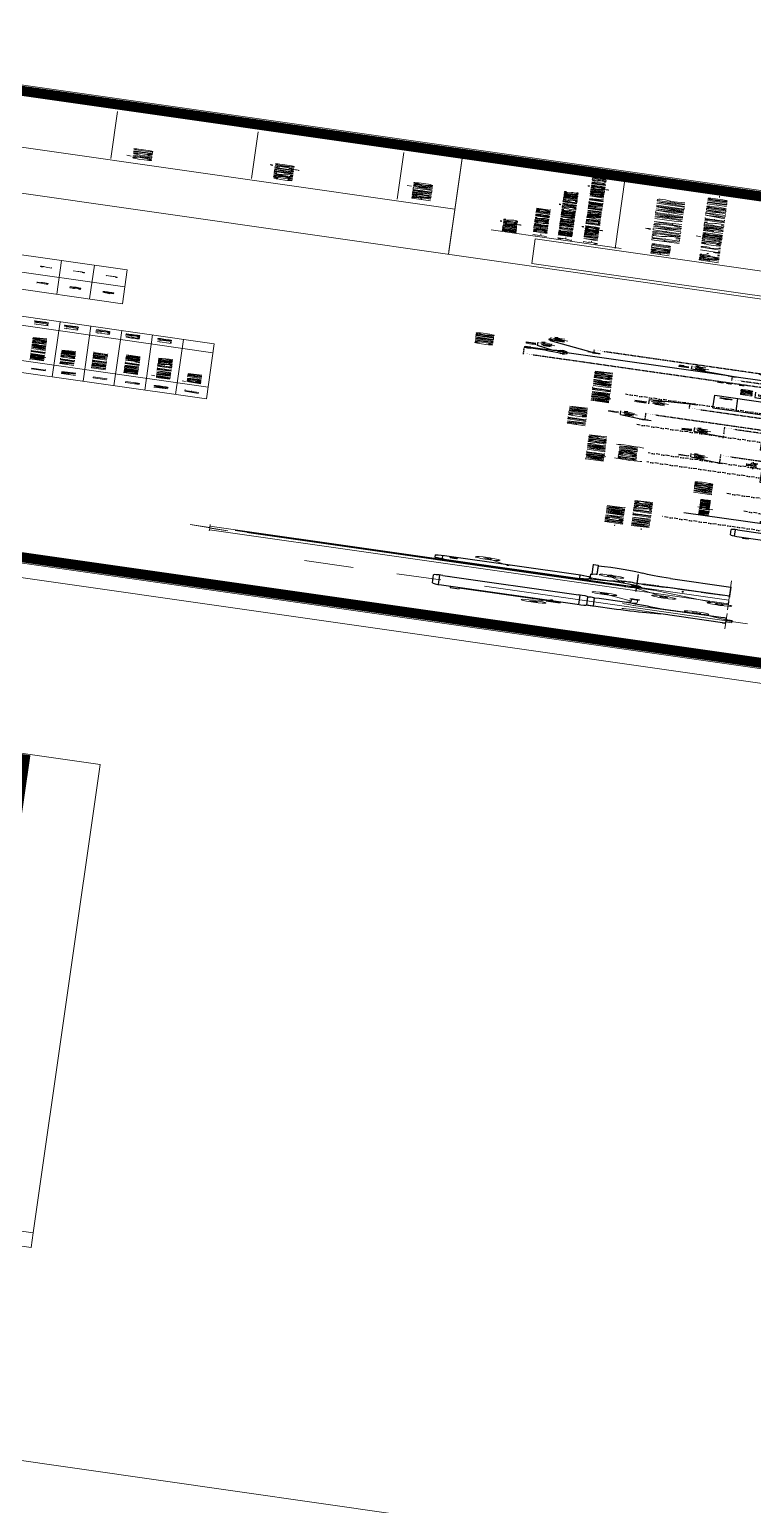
# Model space of a CAD drawing. Header units: millimetres. Extents: x -361192058 to 101130107379, y -14071650034 to 19218552450.
# Drawn here: x -133003 to -132575, y 42113 to 42986 of the extents above; entities that cross this region are included whole.
import ezdxf
from ezdxf.enums import TextEntityAlignment as Align

# ---------------------------------------------------------------- set-up
doc = ezdxf.new("R2010")
doc.units = ezdxf.units.MM
doc.header["$LTSCALE"] = 0.5
for name, pattern in [('CENTER2', [28.575, 19.05, -3.175, 3.175, -3.175]), ('DASHED2', [9.525, 6.35, -3.175]), ('DIVIDE', [1.25, 0.5, -0.25, 0, -0.25, 0, -0.25]), ('HIDDEN2', [0.1875, 0.125, -0.0625])]:
    doc.linetypes.add(name, pattern=pattern)
for name, color, linetype in [('02', 2, 'Continuous'), ('14-04-Texto-04', 3, 'Continuous'), ('BANHO', 7, 'Continuous'), ('CERAMICA', 8, 'Continuous'), ('CERC02', 3, 'Continuous'), ('DETALLHES_HIDRAULICO', 4, 'Continuous'), ('LAYER8', 8, 'Continuous'), ('parede', 2, 'Continuous'), ('PROJEÇÃO', 8, 'HIDDEN2'), ('TEXT', 2, 'Continuous'), ('TEXTO', 3, 'Continuous'), ('TEXTO2', 3, 'Continuous'), ('TUBULAÇÃO_HIDRÁULICA projeção', 5, 'DASHED2'), ('TXT_0', 7, 'Continuous'), ('TXT_1', 3, 'Continuous'), ('TXT_2', 6, 'Continuous')]:
    doc.layers.add(name, color=color, linetype=linetype)
doc.styles.add('ADITIVOCAD', font='ROMANS.shx')
doc.styles.add('ROMANS', font='romans', dxfattribs={"height": 0.1})
doc.styles.get("Standard").update_dxf_attribs({"font": 'txt.shx', "height": 0.12})
doc.dimstyles.get("Standard").update_dxf_attribs({"dimtxt": 0.18, "dimasz": 0.18, "dimexe": 0.18, "dimexo": 0.0625, "dimgap": 0.09, "dimtad": 0, "dimtih": 1, "dimtoh": 1, "dimdec": 4, "dimzin": 0, "dimdsep": 46, "dimtxsty": 'Standard', "dimcen": 0.09, "dimadec": 0, "dimazin": 0, "dimtfac": 1, "dimtdec": 4, "dimtofl": 0, "dimtmove": 2, "dimatfit": 3, "dimfxl": 0, "dimtolj": 1, "dimtzin": 0, "dimarcsym": 0})
picture_1 = doc.add_image_def('image1.jpg', size_in_pixel=(700, 700))

# ---------------------------------------------------------------- blocks, each defined once
blk = doc.blocks.new('ADC_VASO_02L')
for p, q in [((-0.12, 0.9532), (-0.03, 0.9532)), ((-0.15, 0.9232), (-0.15, 0.4832)), ((-0.1492, 0.93), (-0.0008, 0.93)), ((0, 0.9232), (0, 0.4832)), ((-0.1492, 0.4845), (-0.0008, 0.4845)), ((-0.6504, 0.4474), (-0.2505, 0.4474)), ((-0.2834, 0.43), (-0.6504, 0.43)), ((-0.272, 0.43), (-0.6353, 0.43)), ((-0.2649, 0.4329), (-0.2525, 0.4453)), ((-0.2384, 0.4512), (-0.0454, 0.4512)), ((-0.12, 0.4532), (-0.03, 0.4532)), ((-0.5379, 0.1957), (-0.5379, 0)), ((-0.1479, 0), (-0.1479, 0.2)), ((-0.5379, 0), (-0.1479, 0))]:
    blk.add_line(p, q)
blk.add_circle((-0.1113, 0.8931), 0.0125)
for centre, radius, start, end in [((-0.12, 0.9232), 0.03, 90, 180), ((-0.03, 0.9232), 0.03, 0, 90), ((-0.12, 0.4832), 0.03, 180, 270), ((-0.03, 0.4832), 0.03, 270, 0), ((-0.6504, 0.4387), 0.0087, 90, 270), ((-0.526, 0.3851), 0.1205, 158.1254, 235.6637), ((-0.272, 0.44), 0.01, 270, 315), ((-0.2384, 0.4312), 0.02, 90, 135), ((-0.1666, 0.4756), 0.1297, 282.0492, 346.3383), ((-0.0454, 0.4462), 0.005, 346.3383, 90), ((-0.1385, 0.3329), 0.016, 93.8062, 233.8922), ((-0.6379, 0.1957), 0.1, 0, 63.9707), ((-0.1929, 0.26), 0.075, 306.8699, 53.1301)]:
    blk.add_arc(centre, radius, start, end)
blk = doc.blocks.new('ADC_VASO_02F')
for p, q in [((-0.1648, 0.95), (0.1752, 0.95)), ((-0.1948, 0.92), (-0.1948, 0.48)), ((-0.1931, 0.93), (0.2035, 0.93)), ((0.2052, 0.92), (0.2052, 0.48)), ((-0.1948, 0.8917), (-0.2476, 0.8917)), ((-0.2476, 0.8917), (-0.2476, 0.8621)), ((-0.2476, 0.8621), (-0.1948, 0.8621)), ((-0.2231, 0.5805), (-0.2231, 0.8621)), ((-0.1948, 0.475), (0.2052, 0.475)), ((-0.1648, 0.45), (-0.1558, 0.45)), ((-0.1558, 0.45), (0.1662, 0.45)), ((-0.1558, 0.4279), (0.1662, 0.4279)), ((0.1662, 0.45), (0.1752, 0.45)), ((-0.0993, 0.0105), (-0.0898, 0.21)), ((0.1097, 0.0105), (0.1002, 0.21)), ((-0.0893, 0), (0.0997, 0))]:
    blk.add_line(p, q)
blk.add_lwpolyline([(-0.206, 0.5805), (-0.2394, 0.5805), (-0.2394, 0.5354), (-0.206, 0.5354)], close=True)
for centre, radius, start, end in [((-0.1648, 0.92), 0.03, 90, 180), ((0.1752, 0.92), 0.03, 0, 90), ((-0.1648, 0.48), 0.03, 180, 270), ((0.1752, 0.48), 0.03, 270, 0), ((-0.1547, 0.439), 0.0111, 95.7268, 264.2732), ((0.0696, 0.3772), 0.231, 167.3181, 226.3748), ((-0.0591, 0.3772), 0.231, 313.6252, 12.6819), ((0.1651, 0.439), 0.0111, 275.7268, 84.2732), ((-0.0893, 0.01), 0.01, 177.2737, 270), ((0.0997, 0.01), 0.01, 270, 2.7263)]:
    blk.add_arc(centre, radius, start, end)
blk = doc.blocks.new('BOLA')
for p, q in [((-1.44, 0), (1.44, 0)), ((0, -1.44), (0, 1.44))]:
    blk.add_line(p, q)
blk.add_circle((0, 0), 0.452)
blk = doc.blocks.new('*D1223')
at = {"layer": 'Defpoints', "color": 0, "transparency": 16777216}
for p in [(4485.075, 2392.241), (4485.449, 2392.241), (4484.984, 2391.31)]:
    blk.add_point(p, dxfattribs=at)
at = {"layer": 'PROJEÇÃO', "color": 7, "lineweight": -2, "transparency": 16777216}
blk.add_line((4485.449, 2391.37), (4485.449, 2392.181), dxfattribs=at)
at = {"layer": 'PROJEÇÃO', "color": 7, "lineweight": -2, "transparency": 16777216, "xscale": 0.06, "yscale": 0.06, "zscale": 0.06}
for p, rotation in [((4485.449, 2392.241), 90), ((4485.449, 2391.31), 270)]:
    blk.add_blockref('BOLA', p, dxfattribs=dict(at, rotation=rotation))
at = {"layer": 'PROJEÇÃO', "color": 3, "lineweight": 18, "transparency": 16777216, "insert": (4485.189, 2391.776), "char_height": 0.12, "attachment_point": 5, "rotation": 90}
blk.add_mtext('\\A1;.30', dxfattribs=at)
blk = doc.blocks.new('ff')
at = {"layer": 'Defpoints', "color": 0, "linetype": 'ByBlock'}
blk.add_point((23.111, 2.22), dxfattribs=at)
at = {"layer": 'LAYER8', "linetype": 'ByBlock'}
for p, q in [((43.627, 7.955), (42.088, 7.955)), ((42.273, 7.77), (42.273, 0)), ((44.995, 6.66), (45.663, 6.66)), ((45.478, 6.475), (45.478, 0.185)), ((30.792, 5.55), (32.297, 5.55)), ((32.112, 5.365), (32.112, 0.185)), ((35.675, 4.774), (34.67, 4.774)), ((34.887, 4.557), (34.887, 0.217)), ((23.067, 4.07), (24.883, 4.07)), ((24.698, 3.885), (24.698, 0.185)), ((29.96, 4.07), (31.562, 4.07)), ((31.377, 3.885), (31.377, 0.185)), ((43.627, 4.07), (42.917, 4.07)), ((43.102, 3.885), (43.102, 0.185)), ((22.66, 3.454), (22.475, 3.454)), ((22.845, 3.369), (22.845, 3.501)), ((23.863, 3.369), (23.863, 3.501)), ((24.048, 3.454), (24.233, 3.454)), ((16.061, 3.145), (17.762, 3.145)), ((17.577, 0.185), (17.577, 2.96)), ((39.646, 2.604), (40.129, 2.604)), ((16.415, 2.22), (17.241, 2.22)), ((23.333, 2.22), (23.974, 2.22)), ((29.465, 2.22), (29.996, 2.22)), ((39.912, 2.387), (39.912, 0.217)), ((15.823, 1.998), (15.823, 1.482)), ((16.193, 1.998), (16.193, 1.482)), ((17.056, 0.185), (17.056, 2.035)), ((20.662, 1.998), (20.662, 1.385)), ((22.845, 1.998), (22.845, 1.385)), ((23.789, 2.035), (23.789, 0.185)), ((29.811, 2.035), (29.811, 0.185)), ((7.956, 1.665), (7.746, 1.665)), ((7.858, 1.665), (7.858, 0.185)), ((15.638, 1.667), (15.453, 1.667)), ((16.378, 1.667), (16.563, 1.667)), ((20.847, 1.57), (22.66, 1.57)), ((5.419, 1.11), (5.209, 1.11)), ((5.321, 0.925), (5.321, 0.185)), ((5.419, 0), (5.209, 0)), ((5.641, -0.222), (5.641, -0.628)), ((6.748, -0.222), (6.748, -0.628)), ((7.956, 0), (7.746, 0)), ((9.888, -0.111), (9.888, -0.543)), ((10.79, -0.111), (10.79, -0.543)), ((5.826, -0.443), (6.563, -0.443)), ((9.888, -0.45), (10.79, -0.45))]:
    blk.add_line(p, q, dxfattribs=at)
at = {"layer": 'LAYER8'}
for p, q in [((43.915, 7.414), (44.573, 7.712)), ((44.573, 7.712), (45.433, 7.712)), ((44.773, 6.688), (46.124, 7.486)), ((46.124, 7.486), (46.984, 7.486)), ((43.849, 4.144), (43.849, 7.331)), ((44.655, 6.66), (44.891, 6.66)), ((44.773, 6.542), (44.773, 6.778)), ((44.773, 6.66), (44.773, 6.542)), ((31.028, 6.014), (30.598, 5.55)), ((31.028, 6.014), (31.887, 6.014)), ((30.487, 5.55), (30.709, 5.55)), ((30.487, 5.55), (30.709, 5.55)), ((30.598, 5.661), (30.598, 5.439)), ((34.53, 5.523), (35.538, 5.523)), ((35.538, 5.523), (35.935, 4.774)), ((35.805, 4.774), (36.065, 4.774)), ((35.935, 4.904), (35.935, 4.643)), ((43.849, 4.07), (44.183, 4.83)), ((44.183, 4.83), (45.043, 4.83)), ((23.302, 4.617), (22.845, 4.07)), ((23.302, 4.617), (24.161, 4.617)), ((29.567, 4.627), (29.177, 4.07)), ((30.426, 4.627), (29.567, 4.627)), ((35.761, 4.34), (35.761, 0)), ((35.761, 4.34), (38.799, 4.34)), ((38.216, 4.166), (38.432, 4.166)), ((38.799, 4.34), (38.799, 0)), ((43.849, 3.952), (43.849, 4.188)), ((22.734, 4.07), (22.956, 4.07)), ((28.916, 4.07), (29.437, 4.07)), ((29.064, 4.07), (29.286, 4.07)), ((35.761, 3.906), (38.799, 3.906)), ((38.216, 4.079), (38.432, 4.079)), ((43.731, 4.07), (43.967, 4.07)), ((43.849, 0), (43.849, 3.996)), ((39.615, 3.6), (39.386, 2.604)), ((40.952, 3.6), (39.615, 3.6)), ((31.037, 3.364), (27.313, 3.364)), ((27.313, 3.253), (27.313, 3.364)), ((31.037, 3.253), (31.037, 3.364)), ((27.313, 3.253), (31.037, 3.253)), ((28.584, 3.253), (28.584, 2.884)), ((29.766, 3.253), (29.766, 2.884)), ((39.386, 2.734), (39.386, 2.474)), ((16.242, 2.22), (17.591, 2.723)), ((17.591, 2.723), (18.451, 2.723)), ((28.769, 2.699), (29.581, 2.699)), ((39.256, 2.604), (39.516, 2.604)), ((8.535, 2.186), (8.178, 1.665)), ((9.394, 2.186), (8.535, 2.186)), ((15.082, 2.28), (13.942, 2.28)), ((15.831, 2.22), (15.082, 2.28)), ((15.713, 2.22), (15.949, 2.22)), ((16.075, 2.22), (16.311, 2.22)), ((20.442, 1.746), (22.796, 2.22)), ((20.442, 1.746), (20.662, 2.22)), ((20.551, 2.22), (20.773, 2.22)), ((22.734, 2.22), (22.956, 2.22)), ((28.651, 1.78), (29.175, 2.22)), ((29.064, 2.22), (29.286, 2.22)), ((8.06, 1.665), (8.296, 1.665)), ((20.442, 1.746), (19.302, 1.746)), ((28.651, 1.78), (27.511, 1.78)), ((4.425, 1.631), (5.285, 1.631)), ((5.285, 1.631), (5.641, 1.11)), ((5.523, 1.11), (5.759, 1.11)), ((11.228, -0.661), (10.975, -0.53))]:
    blk.add_line(p, q, dxfattribs=at)
at = {"layer": 'LAYER8', "linetype": 'DIVIDE'}
for p, q in [((35.994, -0.546), (35.994, 5.977)), ((29.175, -0.661), (29.175, 5.69)), ((20.662, -0.739), (20.662, 5.408)), ((22.845, -0.739), (22.845, 5.408)), ((8.173, -1.06), (8.173, 4.993)), ((15.823, -0.345), (15.823, 3.881)), ((12.211, -1.06), (12.211, 3.502)), ((15.831, 2.102), (15.831, 2.338)), ((16.193, 2.102), (16.193, 2.338)), ((8.178, 1.547), (8.178, 1.783)), ((5.641, 0.992), (5.641, 1.228))]:
    blk.add_line(p, q, dxfattribs=at)
at = {"layer": 'LAYER8', "color": 2}
blk.add_line((9.888, 4.599), (9.888, 0), dxfattribs=at)
at = {"layer": 'LAYER8', "linetype": 'Continuous'}
for p, q in [((12.026, -1.06), (12.026, 0)), ((12.396, -1.06), (12.396, 0))]:
    blk.add_line(p, q, dxfattribs=at)
at = {"layer": 'LAYER8'}
for points in [[(43.442, 7.238, 0.299855), (43.737, 7.83, -1.127154), (43.96, 7.83, 0.299855), (44.256, 7.238, -0.225434), (43.442, 7.238)], [(44.198, 7.271, -0.188676), (43.507, 7.277)]]:
    blk.add_lwpolyline(points, format="xyb", dxfattribs=at)
at = {"layer": 'LAYER8', "const_width": 0.0555}
blk.add_lwpolyline([(44.745, 6.66, 1), (44.8, 6.66, 1)], format="xyb", close=True, dxfattribs=at)
at = {"layer": 'LAYER8'}
blk.add_lwpolyline([(19.644, 3.285), (19.644, 3.174), (23.863, 3.174), (23.863, 3.285), (19.644, 3.285)], dxfattribs=at)
at = {"layer": 'LAYER8', "color": 2}
blk.add_lwpolyline([(0, 0), (0, 0), (8.057, 0), (29.003, 0), (46.42, 0), (46.42, 0), (46.42, 0)], dxfattribs=at)
at = {"layer": 'LAYER8'}
for centre, radius in [((30.598, 5.55), 0.0495), ((35.935, 4.774), 0.058), ((22.845, 4.07), 0.0495), ((29.175, 4.07), 0.0495), ((38.324, 4.123), 0.116), ((43.849, 4.07), 0.0742), ((39.386, 2.604), 0.0871), ((15.831, 2.22), 0.0773), ((16.193, 2.22), 0.0495), ((20.662, 2.22), 0.0495), ((22.845, 2.22), 0.0495), ((29.175, 2.22), 0.0742), ((8.178, 1.665), 0.0495), ((5.641, 1.11), 0.0495)]:
    blk.add_circle(centre, radius, dxfattribs=at)
for centre, radius, start, end in [((15.398, 5.628), 2.613, 259.8389, 267.4965), ((15.709, 3.207), 0.776, 192.0404, 264.6167), ((15.838, 1.876), 1.269, 64.0686, 115.9314), ((15.966, 3.207), 0.776, 275.3833, 347.9596), ((16.469, 4.114), 1.099, 266.0429, 283.4487), ((20.656, 3.287), 0.907, 187.145, 352.855), ((22.851, 3.287), 0.907, 187.145, 352.855), ((28.769, 2.884), 0.185, 180, 270), ((29.581, 2.884), 0.185, 270, 0), ((15.837, -11.031), 13.467, 89.1423, 90.8577)]:
    blk.add_arc(centre, radius, start, end, dxfattribs=at)
at = {"layer": 'LAYER8', "linetype": 'ByBlock'}
for points in [[(42.242, 7.77), (42.304, 7.77), (42.273, 7.955)], [(45.447, 6.475), (45.508, 6.475), (45.478, 6.66)], [(32.081, 5.365), (32.143, 5.365), (32.112, 5.55)], [(34.851, 4.557), (34.923, 4.557), (34.887, 4.774)], [(24.667, 3.885), (24.729, 3.885), (24.698, 4.07)], [(31.346, 3.885), (31.408, 3.885), (31.377, 4.07)], [(43.071, 3.885), (43.132, 3.885), (43.102, 4.07)], [(22.66, 3.485), (22.66, 3.423), (22.845, 3.454)], [(24.048, 3.485), (24.048, 3.423), (23.863, 3.454)], [(17.546, 2.96), (17.608, 2.96), (17.577, 3.145)], [(39.876, 2.387), (39.948, 2.387), (39.912, 2.604)], [(17.025, 2.035), (17.087, 2.035), (17.056, 2.22)], [(23.758, 2.035), (23.82, 2.035), (23.789, 2.22)], [(29.78, 2.035), (29.842, 2.035), (29.811, 2.22)], [(7.827, 1.48), (7.889, 1.48), (7.858, 1.665)], [(15.638, 1.698), (15.638, 1.636), (15.823, 1.667)], [(16.378, 1.698), (16.378, 1.636), (16.193, 1.667)], [(20.847, 1.601), (20.847, 1.539), (20.662, 1.57)], [(22.66, 1.601), (22.66, 1.539), (22.845, 1.57)], [(5.29, 0.925), (5.352, 0.925), (5.321, 1.11)], [(5.29, 0.185), (5.352, 0.185), (5.321, 0)], [(7.827, 0.185), (7.889, 0.185), (7.858, 0)], [(17.025, 0.185), (17.087, 0.185), (17.056, 0)], [(17.546, 0.185), (17.608, 0.185), (17.577, 0)], [(23.758, 0.185), (23.82, 0.185), (23.789, 0)], [(24.667, 0.185), (24.729, 0.185), (24.698, 0)], [(29.78, 0.185), (29.842, 0.185), (29.811, 0)], [(31.346, 0.185), (31.408, 0.185), (31.377, 0)], [(32.081, 0.185), (32.143, 0.185), (32.112, 0)], [(34.851, 0.217), (34.923, 0.217), (34.887, 0)], [(39.876, 0.217), (39.948, 0.217), (39.912, 0)], [(42.242, 0.185), (42.304, 0.185), (42.273, 0)], [(43.071, 0.185), (43.132, 0.185), (43.102, 0)], [(45.447, 0.185), (45.508, 0.185), (45.478, 0)], [(5.826, -0.412), (5.826, -0.474), (5.641, -0.443)], [(6.563, -0.412), (6.563, -0.474), (6.748, -0.443)], [(10.073, -0.42), (10.073, -0.481), (9.888, -0.45)], [(10.605, -0.42), (10.605, -0.481), (10.79, -0.45)]]:
    blk.add_solid(points, dxfattribs=at)
at = {"layer": 'LAYER8'}
for name, p, xscale, yscale, zscale in [('ADC_VASO_02F', (6.751, 0), 3.877553874640228, 3.877553874640228, 3.877553874640228), ('ADC_VASO_02L', (9.888, 0), -3.332121700982782, 3.332121700982789, 3.332121700982412)]:
    blk.add_blockref(name, p, dxfattribs=dict(at, xscale=xscale, yscale=yscale, zscale=zscale))
at = {"layer": 'CERC02', "style": 'ROMANS'}
for s, height, p in [('CH', 0.185, (44.735, 7.933)), ('%%C1/2"', 0.185, (44.735, 7.642)), ('%%C3/4"', 0.185, (46.287, 7.416)), ('RG', 0.185, (46.287, 7.522)), ('FI', 0.185, (31.342, 6.241)), ('%%C1/2"', 0.185, (31.065, 5.951)), ('ML', 0.217, (34.574, 5.789)), ('%%C3/4"', 0.217, (34.574, 5.449)), ('RP', 0.185, (44.403, 5.07)), ('TL', 0.185, (23.339, 4.843)), ('PIA', 0.185, (29.49, 4.854)), ('%%C3/4"', 0.185, (44.25, 4.761)), ('%%C3/4"', 0.185, (23.339, 4.553)), ('%%C3/4"', 0.185, (29.595, 4.563)), ('PAREDE C/ACABAMENTO', 0.18501, (9.991, 4.323)), ('ESGOTO', 0.217, (39.784, 3.872)), ('%%C75mm', 0.217, (39.853, 3.538)), ('LV', 0.185, (17.753, 2.944)), ('ESGOTO', 0.185, (13.905, 2.488)), ('%%C1/2"', 0.185, (17.753, 2.654)), ('CA', 0.185, (8.561, 2.429)), ('%%C40', 0.185, (13.964, 2.204)), ('%%C1/2"', 0.185, (8.561, 2.139)), ('ESGOTO', 0.185, (19.275, 1.995)), ('ESGOTO', 0.185, (27.485, 2.029)), ('DC', 0.185, (4.451, 1.874)), ('%%C40', 0.185, (19.334, 1.711)), ('%%C50mm', 0.185, (27.543, 1.745)), ('%%C1/2"', 0.185, (4.451, 1.584)), ('PISO C/ACABAMENTO', 0.18501, (0.444, 0.327)), ('ESGOTO(%%c100mm)', 0.18501, (11.253, -0.522))]:
    blk.add_text(s, height=height, dxfattribs=at).set_placement(p, align=Align.TOP_LEFT)
at = {"layer": 'LAYER8', "linetype": 'ByBlock', "style": 'ROMANS'}
for s, height, p in [('2.20', 0.185, (42.088, 4.07)), ('1.80', 0.185, (45.293, 3.33)), ('1.50', 0.185, (31.927, 2.775)), ('1.10', 0.217, (34.67, 2.387)), ('1.10', 0.185, (24.513, 2.035)), ('1.10', 0.185, (31.192, 2.035)), ('1.10', 0.185, (42.917, 2.035)), ('.85', 0.185, (17.392, 1.573)), ('.60', 0.217, (39.695, 1.302)), ('.60', 0.185, (16.871, 1.11)), ('.60', 0.185, (29.626, 1.11)), ('.45', 0.185, (7.73, 0.887)), ('.30', 0.185, (5.193, 0.555))]:
    blk.add_text(s, height=height, rotation=90, dxfattribs=at).set_placement(p, align=Align.MIDDLE_CENTER)
for s, p in [('.275', (23.354, 3.485)), ('.10', (16.008, 1.826)), ('.59', (21.754, 1.755)), ('.30', (6.195, -0.308))]:
    blk.add_text(s, height=0.185, dxfattribs=at).set_placement(p, align=Align.MIDDLE_CENTER)
blk.add_text('.45 - .60', height=0.185, rotation=90, dxfattribs=at).set_placement((23.604, 1.11), align=Align.MIDDLE)
blk.add_text('.28', height=0.185, dxfattribs=at).set_placement((10.325, -0.309), align=Align.MIDDLE)
at = {"layer": 'TEXT', "style": 'ROMANS'}
for s, height, p in [('CHUVEIRO', 0.333, (43.052, 8.868)), ('PIA DE COZINHA', 0.33301, (27.043, 6.965)), ('MAQUINA DE LAVAR ROUPA', 0.33301, (33.343, 6.593)), ('TANQUE LAVAR ROUPA ', 0.33301, (19.193, 6.535)), ('- DUCHA MANUAL', 0.33301, (4.236, 6.021)), ('(DECORALITA)', 0.33301, (20.34, 5.944)), ('- VALVULA DE DESCARGA', 0.33301, (4.236, 5.525)), ('LAVATORIO', 0.333, (14.929, 4.471))]:
    blk.add_text(s, height=height, dxfattribs=at).set_placement(p, align=Align.TOP_LEFT)
blk = doc.blocks.new('APROVADO QUADRA 21.2 MBVII')
at = {"lineweight": 18}
for p, q in [((4501.159, 2396.743), (4501.159, 2400.539)), ((4502.708, 2396.743), (4502.708, 2400.539)), ((4507.198, 2396.743), (4507.198, 2400.539)), ((4508.363, 2396.743), (4508.363, 2400.539)), ((4508.361, 2398.292), (4501.159, 2398.292)), ((4508.347, 2397.982), (4501.159, 2397.982)), ((4508.361, 2397.672), (4501.159, 2397.672)), ((4508.361, 2397.362), (4501.159, 2397.362)), ((4508.363, 2397.053), (4501.159, 2397.053)), ((4508.363, 2396.743), (4501.159, 2396.743))]:
    blk.add_line(p, q, dxfattribs=at)
at = {"color": 8, "lineweight": 18}
for p, q in [((4514.014, 2400.346), (4514.014, 2397.704)), ((4511.812, 2398.364), (4516.216, 2398.364)), ((4511.812, 2398.034), (4516.216, 2398.034))]:
    blk.add_line(p, q, dxfattribs=at)
at = {"lineweight": 18}
blk.add_lwpolyline([(4361.876, 2517.868), (4561.791, 2517.868), (4561.791, 2359.975), (4361.876, 2359.975)], close=True, dxfattribs=at)
at = {"layer": '02', "lineweight": 18}
blk.add_line((4524.096, 2407.109), (4524.096, 2386.546), dxfattribs=at)
for points in [[(4391.228, 2397.274), (4452.428, 2397.274), (4452.428, 2441.824), (4391.228, 2441.824)], [(4476.771, 2385.734), (4537.971, 2385.734), (4537.971, 2430.284), (4476.771, 2430.284)]]:
    blk.add_lwpolyline(points, close=True, dxfattribs=at)
at = {"layer": '02', "lineweight": 18, "const_width": 0.1}
for points in [[(4391.978, 2398.024), (4451.678, 2398.024), (4451.678, 2441.074), (4391.978, 2441.074)], [(4477.521, 2386.484), (4537.221, 2386.484), (4537.221, 2429.534), (4477.521, 2429.534)]]:
    blk.add_lwpolyline(points, close=True, dxfattribs=at)
at = {"layer": '02', "lineweight": 18}
for points in [[(4391.228, 2397.274), (4389.353, 2397.274), (4389.353, 2416.774), (4391.228, 2418.649), (4391.978, 2418.649)], [(4476.771, 2385.734), (4474.896, 2385.734), (4474.896, 2405.234), (4476.771, 2407.109), (4477.521, 2407.109)]]:
    blk.add_lwpolyline(points, dxfattribs=at)
at = {"layer": '14-04-Texto-04', "lineweight": 18}
for p, q in [((4529.997, 2407.109), (4529.997, 2394.561)), ((4529.997, 2394.561), (4529.997, 2405.496))]:
    blk.add_line(p, q, dxfattribs=at)
at = {"layer": 'BANHO', "lineweight": 18}
blk.add_line((4482.895, 2394.112), (4482.895, 2394.05), dxfattribs=at)
at = {"layer": 'CERAMICA', "lineweight": 18}
for p, q in [((4524.522, 2394.561), (4537.221, 2394.561)), ((4528.002, 2394.175), (4528.002, 2392.867)), ((4527.899, 2392.929), (4537.178, 2392.929))]:
    blk.add_line(p, q, dxfattribs=at)
at = {"layer": 'CERC02', "lineweight": 18}
for p, q in [((4530.201, 2398.022), (4536.311, 2398.022)), ((4530.201, 2396.608), (4536.311, 2396.608)), ((4530.217, 2395.145), (4536.311, 2395.145)), ((4524.096, 2394.561), (4536.957, 2394.561)), ((4524.096, 2394.561), (4536.95, 2394.561)), ((4524.096, 2394.561), (4536.95, 2394.561)), ((4524.096, 2394.561), (4537.221, 2394.561)), ((4524.096, 2394.561), (4537.214, 2394.561))]:
    blk.add_line(p, q, dxfattribs=at)
at = {"layer": 'DETALLHES_HIDRAULICO', "lineweight": 18}
for p, q in [((4484.799, 2396.135), (4484.799, 2392.362)), ((4484.877, 2396.135), (4484.877, 2392.362)), ((4485.191, 2392.694), (4485.191, 2392.668)), ((4485.191, 2392.694), (4485.287, 2392.694)), ((4485.278, 2392.717), (4485.2, 2392.717)), ((4485.206, 2392.694), (4485.206, 2392.716)), ((4485.206, 2392.707), (4485.272, 2392.716)), ((4485.206, 2392.701), (4485.272, 2392.71)), ((4485.206, 2392.694), (4485.272, 2392.703)), ((4485.272, 2392.694), (4485.272, 2392.716)), ((4485.287, 2392.694), (4485.287, 2392.668)), ((4485.191, 2392.668), (4485.287, 2392.668)), ((4485.199, 2392.579), (4485.199, 2392.645)), ((4485.199, 2392.645), (4485.279, 2392.645)), ((4485.199, 2392.579), (4485.218, 2392.553)), ((4485.199, 2392.579), (4485.279, 2392.579)), ((4485.206, 2392.645), (4485.206, 2392.668)), ((4485.206, 2392.659), (4485.272, 2392.668)), ((4485.206, 2392.653), (4485.272, 2392.662)), ((4485.206, 2392.646), (4485.272, 2392.655)), ((4485.214, 2392.579), (4485.214, 2392.645)), ((4485.218, 2392.553), (4485.26, 2392.553)), ((4485.23, 2392.579), (4485.23, 2392.645)), ((4485.245, 2392.579), (4485.245, 2392.645)), ((4485.279, 2392.579), (4485.26, 2392.553)), ((4485.261, 2392.579), (4485.261, 2392.645)), ((4485.272, 2392.645), (4485.272, 2392.668)), ((4485.279, 2392.579), (4485.279, 2392.645)), ((4483.322, 2392.272), (4482.955, 2392.272)), ((4484.886, 2392.28), (4484.958, 2392.28)), ((4484.958, 2392.28), (4484.958, 2392.202)), ((4484.981, 2392.275), (4484.958, 2392.275)), ((4484.967, 2392.208), (4484.958, 2392.275)), ((4484.974, 2392.208), (4484.965, 2392.275)), ((4484.981, 2392.208), (4484.971, 2392.275)), ((4484.981, 2392.289), (4485.006, 2392.289)), ((4484.981, 2392.193), (4484.981, 2392.289)), ((4485.006, 2392.193), (4485.006, 2392.289)), ((4485.03, 2392.275), (4485.006, 2392.275)), ((4485.015, 2392.208), (4485.006, 2392.275)), ((4485.022, 2392.208), (4485.013, 2392.275)), ((4485.029, 2392.208), (4485.02, 2392.275)), ((4485.095, 2392.282), (4485.03, 2392.282)), ((4485.03, 2392.201), (4485.03, 2392.282)), ((4485.095, 2392.263), (4485.03, 2392.263)), ((4485.095, 2392.282), (4485.122, 2392.262)), ((4485.095, 2392.201), (4485.095, 2392.282)), ((4485.122, 2392.22), (4485.122, 2392.262)), ((4481.95, 2391.339), (4481.999, 2392.242)), ((4482.599, 2391.339), (4482.55, 2392.242)), ((4483.322, 2392.21), (4482.955, 2392.21)), ((4484.886, 2392.202), (4484.958, 2392.202)), ((4484.981, 2392.208), (4484.958, 2392.208)), ((4484.981, 2392.193), (4485.006, 2392.193)), ((4485.03, 2392.208), (4485.006, 2392.208)), ((4485.095, 2392.248), (4485.03, 2392.248)), ((4485.095, 2392.232), (4485.03, 2392.232)), ((4485.095, 2392.217), (4485.03, 2392.217)), ((4485.095, 2392.201), (4485.03, 2392.201)), ((4485.095, 2392.201), (4485.122, 2392.22)), ((4481.981, 2391.313), (4482.12, 2391.313)), ((4482.12, 2391.313), (4482.12, 2391.251)), ((4482.12, 2391.251), (4482.43, 2391.251)), ((4482.43, 2391.313), (4482.568, 2391.313)), ((4482.43, 2391.313), (4482.43, 2391.251))]:
    blk.add_line(p, q, dxfattribs=at)
blk.add_lwpolyline([(4484.781, 2392.356, -0.414214), (4484.787, 2392.362), (4484.889, 2392.362, -0.414214), (4484.896, 2392.356), (4484.896, 2392.354, -0.414214), (4484.889, 2392.348), (4484.787, 2392.348, -0.414214), (4484.781, 2392.354)], format="xyb", close=True, dxfattribs=at)
for points in [[(4484.886, 2392.348), (4484.886, 2392.298, -0.414214), (4484.878, 2392.29), (4484.798, 2392.29, -0.414214), (4484.79, 2392.298), (4484.79, 2392.348)], [(4484.886, 2392.202), (4484.886, 2392.28, -0.414214)]]:
    blk.add_lwpolyline(points, format="xyb", dxfattribs=at)
for radius in [0.049, 0.0388]:
    blk.add_circle((4483.322, 2392.241), radius, dxfattribs=at)
for centre, radius, start, end in [((4484.821, 2396.131), 0.0217, 32.2558, 167.6379), ((4484.85, 2396.121), 0.0303, 28.3273, 120.3701), ((4484.861, 2396.156), 0.0262, 212.2558, 306.9595), ((4484.901, 2392.497), 0.322, 313.2074, 10.0893), ((4484.923, 2392.498), 0.342, 305.6158, 9.2432), ((4481.896, 2392.255), 0.104, 352.5883, 71.5643), ((4482.653, 2392.255), 0.104, 108.4357, 187.4117), ((4482.955, 2392.458), 0.248, 220.7377, 270), ((4482.955, 2392.458), 0.186, 203.5864, 270), ((4483.287, 2392.241), 0.0471, 318.8368, 41.1632), ((4484.89, 2392.298), 0.0911, 184.9011, 267.6161), ((4484.887, 2392.288), 0.01, 166.9833, 268.3174), ((4481.981, 2391.344), 0.031, 177.2737, 270), ((4482.568, 2391.344), 0.031, 270, 2.7263)]:
    blk.add_arc(centre, radius, start, end, dxfattribs=at)
at = {"layer": 'TUBULAÇÃO_HIDRÁULICA projeção', "lineweight": 18}
blk.add_line((4485.326, 2392.773), (4485.326, 2392.773), dxfattribs=at)
at = {"layer": 'TXT_0', "linetype": 'CENTER2', "lineweight": 18}
for p, q in [((4484.838, 2396.273), (4484.838, 2392.052)), ((4482.275, 2391.094), (4482.275, 2395.547)), ((4485.041, 2392.241), (4484.661, 2392.241))]:
    blk.add_line(p, q, dxfattribs=at)
at = {"layer": 'TXT_0', "lineweight": 18}
for p, q in [((4485.366, 2393.534), (4485.758, 2393.698)), ((4481.749, 2393.058), (4481.362, 2393.192)), ((4483.052, 2392.269), (4483.41, 2392.483)), ((4485.302, 2392.375), (4485.749, 2392.501)), ((4484.834, 2392.267), (4484.329, 2392.013)), ((4484.977, 2392.198), (4484.39, 2391.495)), ((4482.306, 2391.264), (4482.661, 2391.537))]:
    blk.add_line(p, q, dxfattribs=at)
at = {"layer": 'TXT_0', "linetype": 'CENTER2', "lineweight": 18}
blk.add_lwpolyline([(4484.309, 2396.528), (4484.689, 2396.528), (4484.689, 2396.344), (4484.779, 2396.724), (4484.779, 2396.528), (4485.147, 2396.528)], dxfattribs=at)
at = {"layer": 'TXT_0', "lineweight": 18, "const_width": 0.0207}
for points in [[(4485.355, 2393.534, 1), (4485.376, 2393.534, 1)], [(4481.76, 2393.058, -1), (4481.739, 2393.058, -1)], [(4483.07, 2392.279, 1), (4483.049, 2392.279, 1)], [(4484.823, 2392.267, 1), (4484.844, 2392.267, 1)], [(4485.312, 2392.375, -1), (4485.291, 2392.375, -1)], [(4484.967, 2392.198, 1), (4484.988, 2392.198, 1)], [(4482.296, 2391.264, 1), (4482.317, 2391.264, 1)]]:
    blk.add_lwpolyline(points, format="xyb", close=True, dxfattribs=at)
at = {"layer": 'TXT_0', "lineweight": 18}
for centre in [(4485.872, 2393.746), (4481.244, 2393.233), (4483.517, 2392.547), (4485.873, 2392.501), (4484.149, 2391.957), (4482.759, 2391.612), (4484.241, 2391.399)]:
    blk.add_circle(centre, 0.124, dxfattribs=at)
at = {"layer": 'TXT_1', "lineweight": 18}
for p, q in [((4511.812, 2400.346), (4511.812, 2397.704)), ((4516.216, 2400.346), (4516.216, 2397.704)), ((4511.812, 2397.704), (4516.216, 2397.704)), ((4484.471, 2396.528), (4484.471, 2391.311)), ((4484.937, 2396.528), (4484.937, 2391.311))]:
    blk.add_line(p, q, dxfattribs=at)
at = {"layer": 'TXT_2', "lineweight": 18}
for p, q in [((4483.231, 2391.31), (4481.219, 2391.31)), ((4483.696, 2391.311), (4487.469, 2391.311))]:
    blk.add_line(p, q, dxfattribs=at)
at = {"layer": 'BANHO', "lineweight": 18, "yscale": 3.101723407877278}
for name, p, xscale, zscale in [('ADC_VASO_02F', (4482.258, 2391.31), 3.101723407877278, 3.101723407877278), ('ADC_VASO_02L', (4485.006, 2391.311), -3.101723407877278, 3.101723407877339)]:
    blk.add_blockref(name, p, dxfattribs=dict(at, xscale=xscale, zscale=zscale))
at = {"layer": 'PROJEÇÃO', "lineweight": 18, "xscale": 0.5382392496831386, "yscale": 0.5382392496831386, "zscale": 0.5382392496831386}
blk.add_blockref('ff', (4490.044, 2389.404), dxfattribs=at)
at = {"linetype": 'Continuous', "lineweight": 18, "style": 'ROMANS'}
for s, height, p in [('75', 0.1101, (4512.961, 2398.465)), ('2', 0.11, (4515.095, 2398.453)), ('50', 0.1101, (4512.961, 2398.135)), ('3', 0.11, (4515.095, 2398.122)), ('40', 0.1101, (4512.961, 2397.804)), ('3', 0.11, (4515.095, 2397.792))]:
    blk.add_text(s, height=height, dxfattribs=at).set_placement(p, align=Align.CENTER)
at = {"color": 3, "lineweight": 18, "style": 'ROMANS'}
for s, height, p in [('TL', 0.1394, (4501.739, 2398.507)), ('TANQUE DE LAVAR ROUPA', 0.13944, (4502.988, 2398.537)), ('1.10', 0.1394, (4507.547, 2398.545)), ('PIA', 0.1394, (4501.739, 2398.206)), ('PIA DE COZINHA', 0.13944, (4502.988, 2398.236)), ('1.10', 0.1394, (4507.547, 2398.244)), ('FI', 0.1394, (4501.739, 2397.888)), ('FILTRO DE PAREDE', 0.13944, (4502.988, 2397.918)), ('1.50', 0.1394, (4507.547, 2397.926)), ('TJ', 0.1394, (4501.714, 2397.563)), ('TORNEIRA DE JARDIM', 0.13944, (4502.963, 2397.593)), ('0.30', 0.1394, (4507.562, 2397.625)), ('VD', 0.1394, (4501.699, 2397.276)), ('VÁLVULA DE DESCARGA', 0.13944, (4502.963, 2397.269)), ('1.10', 0.1394, (4507.549, 2397.306)), ('AF', 0.1394, (4501.699, 2396.966)), ('ÁGUA FRIA', 0.1394, (4502.963, 2396.959))]:
    blk.add_text(s, height=height, dxfattribs=at).set_placement(p, align=Align.TOP_LEFT)
at = {"color": 0, "lineweight": 13, "flags": 8}
for p in [(4700.725, 2280.113), (4699.574, 2277.896), (4702.355, 2276.195), (4703.672, 2274.085), (4699.844, 2272.219), (4703.049, 2270.137), (4703.088, 2267.98), (4700.652, 2261.522), (4700.701, 2257.159)]:
    blk.add_attdef('NIVEL', p, '', height=0.075, dxfattribs=at)
for rotation, width, p in [(90, 0.8, (4700.821, 2275.752)), (270, 0.6, (4703.844, 2274.902)), (90, 0.8, (4701.557, 2268.502)), (180, 0.6, (4651.182, 2236.193))]:
    blk.add_attdef('$PORTA', text='', height=0.09, rotation=rotation, dxfattribs=dict(at, width=width)).set_placement(p, align=Align.MIDDLE)
for p in [(4654.176, 2240.463), (4648.499, 2240.192), (4633.439, 2239.336), (4637.801, 2239.384), (4656.392, 2239.312), (4652.475, 2237.682), (4644.26, 2236.949), (4646.417, 2236.988), (4650.365, 2236.365)]:
    blk.add_attdef('NIVEL', p, '', height=0.075, rotation=270, dxfattribs=at)
at = {"color": 0, "lineweight": 13, "width": 0.8, "flags": 8}
for p in [(4652.032, 2239.216), (4644.782, 2238.479)]:
    blk.add_attdef('$PORTA', text='', height=0.09, dxfattribs=at).set_placement(p, align=Align.MIDDLE)
at = {"layer": 'parede', "lineweight": 18, "style": 'ROMANS'}
blk.add_text('RESIDÊNCIA UNIFAMILIAR', height=0.27531, dxfattribs=at).set_placement((4529.627, 2392.58), align=Align.TOP_LEFT)
at = {"layer": 'TEXTO', "lineweight": 18, "style": 'ROMANS'}
blk.add_text('PROP.: J. R. CUSTÓDIO PONTES DE AZEVEDO FILHO - ME', height=0.19342, dxfattribs=at).set_placement((4527.926, 2392.083), align=Align.TOP_LEFT)
at = {"layer": 'TEXTO2', "lineweight": 18, "style": 'ROMANS'}
for s, height, p in [('CÁLCULO', 0.1885, (4530.574, 2397.808, -0.754)), ('CONSTRUÇÃO', 0.1885, (4530.574, 2396.394, -0.754)), ('PROPRIETÁRIO', 0.1885, (4530.574, 2395.002, -1.508)), ('OBSERVAÇÕES', 0.1378, (4528.071, 2394.065)), ('1- CONFERIR COTAS NO LOCAL', 0.1378, (4528.103, 2393.758)), ('2- TODOS OS DIREITOS AUTORAIS ESTÃO RESERVADOS.', 0.1378, (4528.099, 2393.507)), ('3- A REPRODUÇÃO  DESTA PRANCHA DEPENDE DA  AUTORIZAÇÃO DO SEU AUTOR', 0.1378, (4528.103, 2393.25)), ('PROJETO', 0.1865, (4527.914, 2392.57))]:
    blk.add_text(s, height=height, dxfattribs=at).set_placement(p, align=Align.TOP_LEFT)
at = {"layer": 'TXT_1', "lineweight": 18, "style": 'ADITIVOCAD'}
for s, p in [('A', (4485.872, 2393.746)), ('A', (4481.244, 2393.233)), ('B', (4483.517, 2392.547)), ('B', (4485.873, 2392.501)), ('D', (4484.149, 2391.957)), ('E', (4482.759, 2391.612)), ('C', (4484.241, 2391.399))]:
    blk.add_text(s, height=0.0775, dxfattribs=at).set_placement(p, align=Align.MIDDLE)
at = {"layer": 'PROJEÇÃO', "lineweight": 18}
dim = blk.add_linear_dim(base=(4485.449, 2392.241), p1=(4484.984, 2391.31), p2=(4485.075, 2392.241), angle=90, text='.30', dimstyle='Standard', override={"dimtxt": 0.12, "dimasz": 0.06, "dimexo": 0.06, "dimgap": 0.2, "dimtad": 1, "dimtih": 0, "dimtoh": 0, "dimdec": 2, "dimzin": 4, "dimblk1": 'BOLA', "dimblk2": 'BOLA', "dimsah": 1, "dimcen": -0.06, "dimse1": 1, "dimse2": 1, "dimclrd": 7, "dimclrt": 3, "dimtdec": 2, "dimtix": 1, "dimtofl": 1, "dimtmove": 2, "dimldrblk": 'BOLA', "dimtzin": 4}, dxfattribs=at)
dim.commit()
dim.dimension.update_dxf_attribs({"geometry": '*D1223', "text_midpoint": (4485.189, 2391.776)})
at = {"layer": '02', "color": 4, "linetype": 'HIDDEN2', "lineweight": 18}
image = blk.add_image(picture_1, insert=(4524.463, 2390.513), size_in_units=(3.215, 3.215), dxfattribs=at)
image.dxf.flags = 7

msp = doc.modelspace()

# ---------------------------------------------------------------- block references
at = {"layer": '02', "color": 0, "lineweight": 30, "xscale": -4.574818403918471, "yscale": -59.40450511825884, "zscale": 4.574818403918471, "rotation": 261.8606972171988}
msp.add_blockref('APROVADO QUADRA 21.2 MBVII', (5129.041, 2225.201), dxfattribs=at)

doc.saveas('drawing.dxf')
